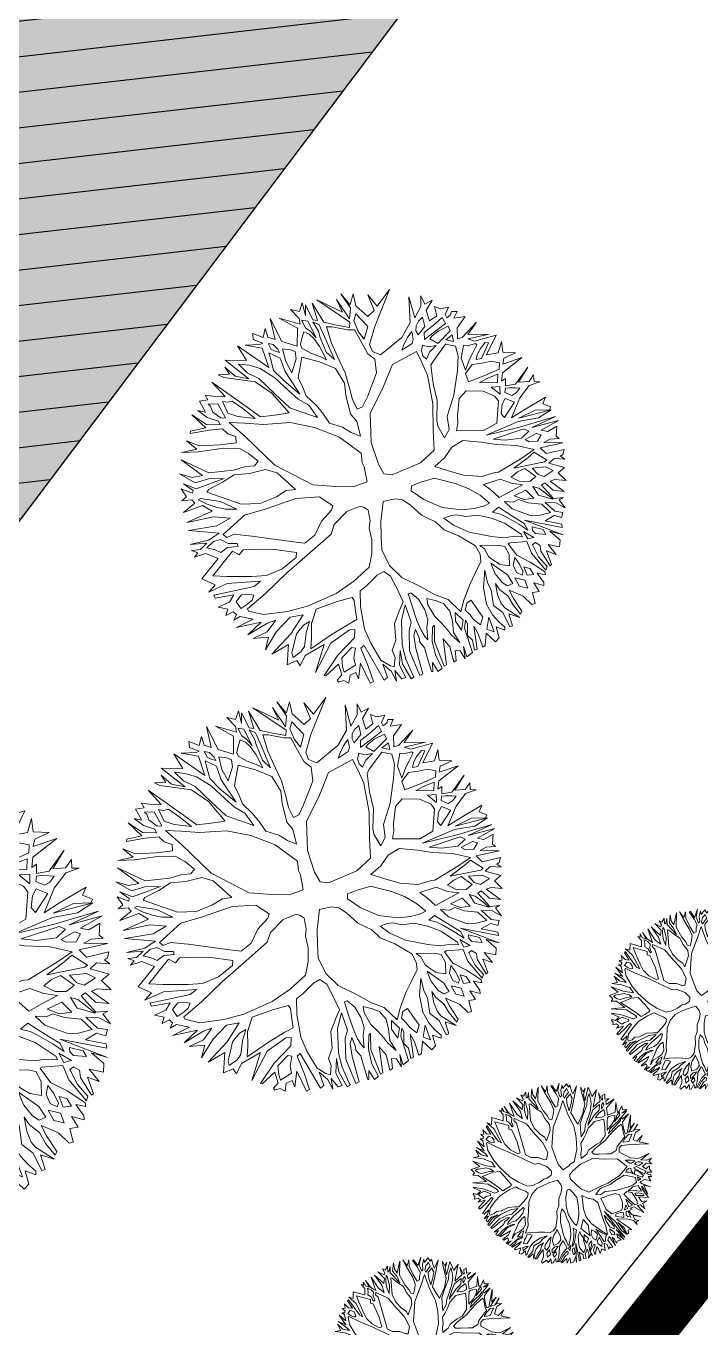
# Model space of a CAD drawing. Header units: metres. Extents: x -664657 to -643449, y -1076720 to -1062383.
# Drawn here: x -660341.28 to -660329.14, y -1066105.36 to -1066081.94 of the extents above; entities that cross this region are included whole.
import ezdxf

# ---------------------------------------------------------------- set-up
doc = ezdxf.new("R2010")
doc.units = ezdxf.units.M
doc.header["$LTSCALE"] = 0.1
doc.layers.get('0').update_dxf_attribs({"color": 8, "lineweight": 9})
for name, color, linetype in [('AA_THER_DOPRAVA', 142, 'Continuous'), ('AA_THER_katastr', 7, 'Continuous'), ('AA_THER_KOMUNIKACE', 201, 'Continuous'), ('AA_THER_srafy', 52, 'Continuous'), ('AA_THER_SRAFY KATASTR', 14, 'Continuous')]:
    doc.layers.add(name, color=color, linetype=linetype)
doc.layers.add('AA_THER_STAFAZ', color=252, linetype='Continuous', lineweight=0)

# ---------------------------------------------------------------- blocks, each defined once
blk = doc.blocks.new('A$C0C461CEA')
for p, q in [((0.3025, 0.7347), (0.3349, 0.855)), ((0.3349, 0.855), (0.3322, 0.7055)), ((0.1012, 0.7057), (0.0942, 0.804)), ((0.0942, 0.804), (0.1945, 0.61)), ((0.1909, 0.7948), (0.205, 0.8261)), ((0.231, 0.749), (0.1909, 0.7948)), ((0.205, 0.8261), (0.2475, 0.7785)), ((0.2475, 0.7785), (0.2831, 0.8185)), ((0.2831, 0.8185), (0.2728, 0.7662)), ((0.4478, 0.7319), (0.3814, 0.832)), ((0.3814, 0.832), (0.4728, 0.7447)), ((0.4827, 0.7766), (0.4635, 0.8454)), ((0.4635, 0.8454), (0.5034, 0.8122)), ((0.5034, 0.8122), (0.5408, 0.8486)), ((0.5408, 0.8486), (0.5229, 0.7746)), ((0.5229, 0.7746), (0.5518, 0.8295)), ((0.5518, 0.8295), (0.5504, 0.7329)), ((0.5715, 0.7163), (0.5915, 0.8197)), ((0.5915, 0.8197), (0.5994, 0.6895)), ((0.7321, 0.6194), (0.6233, 0.8242)), ((0.6233, 0.8242), (0.7212, 0.6907)), ((0.0625, 0.6063), (-0.0086, 0.7652)), ((-0.0086, 0.7652), (0.1012, 0.7057)), ((0.2144, 0.7254), (0.134, 0.7876)), ((0.134, 0.7876), (0.2123, 0.7506)), ((0.2123, 0.7506), (0.231, 0.749)), ((0.2563, 0.7342), (0.2799, 0.7134)), ((0.2567, 0.6946), (0.2563, 0.7342)), ((0.2728, 0.7662), (0.3025, 0.7347)), ((0.3982, 0.6414), (0.4478, 0.7319)), ((0.4728, 0.7447), (0.4827, 0.7766)), ((0.49, 0.7113), (0.4913, 0.7617)), ((0.4913, 0.7617), (0.5191, 0.7392)), ((0.5191, 0.7392), (0.5177, 0.6341)), ((0.5504, 0.7329), (0.5715, 0.7163)), ((0.7212, 0.6907), (0.7246, 0.7724)), ((0.7246, 0.7724), (0.7385, 0.6381)), ((0.7734, 0.6912), (0.7622, 0.7895)), ((0.7622, 0.7895), (0.7798, 0.7081)), ((0.7816, 0.7099), (0.8256, 0.7548)), ((0.8256, 0.7548), (0.807, 0.6874)), ((-0.1076, 0.5794), (-0.1357, 0.6884)), ((-0.1357, 0.6884), (-0.031, 0.4794)), ((-0.0624, 0.6807), (-0.0837, 0.7099)), ((-0.0837, 0.7099), (-0.0246, 0.6811)), ((0.0857, 0.5729), (-0.0624, 0.6807)), ((-0.0246, 0.6811), (-0.0293, 0.7296)), ((-0.0293, 0.7296), (-0.001, 0.6561)), ((0.0489, 0.7094), (0.0997, 0.6739)), ((0.0706, 0.64), (0.0489, 0.7094)), ((0.0997, 0.6739), (0.1481, 0.6263)), ((0.1945, 0.61), (0.2144, 0.7254)), ((0.226, 0.6439), (0.2358, 0.6836)), ((0.2358, 0.6836), (0.2784, 0.6252)), ((0.2719, 0.6756), (0.2567, 0.6946)), ((0.2907, 0.6571), (0.2719, 0.6756)), ((0.2799, 0.7134), (0.2905, 0.6781)), ((0.2905, 0.6781), (0.2907, 0.6571)), ((0.3322, 0.7055), (0.3982, 0.6414)), ((0.4709, 0.6967), (0.4376, 0.6628)), ((0.4818, 0.6818), (0.4709, 0.6967)), ((0.4922, 0.6693), (0.4818, 0.6818)), ((0.5046, 0.682), (0.49, 0.7113)), ((0.5177, 0.6341), (0.5046, 0.682)), ((0.5445, 0.7226), (0.5676, 0.6892)), ((0.5469, 0.6596), (0.5445, 0.7226)), ((0.5676, 0.6892), (0.5624, 0.6094)), ((0.5994, 0.6895), (0.6563, 0.6415)), ((0.7385, 0.6381), (0.7734, 0.6912)), ((0.7798, 0.7081), (0.7816, 0.7099)), ((0.807, 0.6874), (0.8397, 0.5995)), ((1.0237, 0.6787), (0.847, 0.5299)), ((0.8882, 0.6125), (0.8974, 0.7111)), ((0.8974, 0.7111), (0.915, 0.6272)), ((0.915, 0.6272), (1.0237, 0.6787)), ((-0.2502, 0.5529), (-0.2509, 0.6267)), ((-0.2509, 0.6267), (-0.2045, 0.6103)), ((-0.2045, 0.6103), (-0.2048, 0.6415)), ((-0.2048, 0.6415), (-0.1432, 0.5959)), ((-0.001, 0.6561), (0.0625, 0.6063)), ((0.115, 0.5798), (0.0706, 0.64)), ((0.1481, 0.6263), (0.1976, 0.5404)), ((0.2116, 0.5808), (0.226, 0.6439)), ((0.2784, 0.6252), (0.2666, 0.5435)), ((0.2979, 0.5942), (0.3158, 0.6676)), ((0.3158, 0.6676), (0.3538, 0.6409)), ((0.3538, 0.6409), (0.3733, 0.6177)), ((0.3733, 0.6177), (0.3586, 0.578)), ((0.4193, 0.6392), (0.4171, 0.6182)), ((0.4171, 0.6182), (0.4494, 0.5681)), ((0.4376, 0.6628), (0.4193, 0.6392)), ((0.5033, 0.634), (0.4922, 0.6693)), ((0.5123, 0.5753), (0.5033, 0.634)), ((0.5295, 0.531), (0.5388, 0.6217)), ((0.5388, 0.6217), (0.5469, 0.6596)), ((0.5997, 0.6601), (0.5814, 0.5634)), ((0.6292, 0.6436), (0.5997, 0.6601)), ((0.6988, 0.5873), (0.6292, 0.6436)), ((0.6563, 0.6415), (0.7155, 0.5941)), ((0.7155, 0.5941), (0.7321, 0.6194)), ((0.7555, 0.6173), (0.7496, 0.55)), ((0.7846, 0.6469), (0.7555, 0.6173)), ((0.8108, 0.5488), (0.7846, 0.6469)), ((0.8397, 0.5995), (0.8882, 0.6125)), ((-0.2914, 0.4726), (-0.326, 0.5773)), ((-0.326, 0.5773), (-0.279, 0.4878)), ((-0.2559, 0.5216), (-0.2841, 0.5819)), ((-0.2841, 0.5819), (-0.2502, 0.5529)), ((-0.2145, 0.5868), (-0.1639, 0.5621)), ((-0.2083, 0.5701), (-0.2145, 0.5868)), ((-0.2122, 0.5364), (-0.2083, 0.5701)), ((-0.1639, 0.5621), (-0.163, 0.4697)), ((-0.1432, 0.5959), (-0.1076, 0.5794)), ((-0.1345, 0.5624), (-0.1379, 0.4867)), ((-0.1115, 0.544), (-0.1345, 0.5624)), ((0.1413, 0.4667), (0.0857, 0.5729)), ((0.154, 0.4584), (0.115, 0.5798)), ((0.2358, 0.4988), (0.2116, 0.5808)), ((0.2986, 0.5186), (0.2979, 0.5942)), ((0.3586, 0.578), (0.2986, 0.5186)), ((0.3923, 0.5717), (0.3176, 0.4768)), ((0.4686, 0.501), (0.3923, 0.5717)), ((0.4494, 0.5681), (0.4918, 0.5181)), ((0.5107, 0.4913), (0.5123, 0.5753)), ((0.5624, 0.6094), (0.5511, 0.4706)), ((0.5814, 0.5634), (0.5741, 0.4559)), ((0.735, 0.5691), (0.6988, 0.5873)), ((0.7356, 0.5019), (0.735, 0.5691)), ((0.7496, 0.55), (0.7585, 0.4937)), ((0.7585, 0.4937), (0.8108, 0.5488)), ((1.0385, 0.4544), (1.1026, 0.5894)), ((1.1026, 0.5894), (1.0744, 0.4649)), ((1.137, 0.5058), (1.1659, 0.5624)), ((1.1659, 0.5624), (1.164, 0.5078)), ((-0.3858, 0.4867), (-0.3775, 0.497)), ((-0.3775, 0.497), (-0.2914, 0.4726)), ((-0.2074, 0.4717), (-0.2559, 0.5216)), ((-0.1865, 0.4803), (-0.2122, 0.5364)), ((-0.0838, 0.5359), (-0.1115, 0.544)), ((-0.0496, 0.4708), (-0.0838, 0.5359)), ((0.1976, 0.5404), (0.234, 0.4382)), ((0.2807, 0.3882), (0.2358, 0.4988)), ((0.2666, 0.5435), (0.2807, 0.3882)), ((0.5324, 0.4219), (0.4686, 0.501)), ((0.4918, 0.5181), (0.5107, 0.4913)), ((0.5511, 0.4706), (0.5295, 0.531)), ((0.7383, 0.4095), (0.7356, 0.5019)), ((0.847, 0.5299), (0.7715, 0.4536)), ((1.0744, 0.4649), (1.137, 0.5058)), ((1.2126, 0.5083), (1.1542, 0.4723)), ((1.164, 0.5078), (1.2126, 0.5083)), ((-0.3938, 0.3876), (-0.4239, 0.4587)), ((-0.4239, 0.4587), (-0.3723, 0.3986)), ((-0.2804, 0.4517), (-0.3858, 0.4867)), ((-0.2087, 0.4212), (-0.2804, 0.4517)), ((-0.279, 0.4878), (-0.209, 0.4482)), ((-0.209, 0.4482), (-0.2074, 0.4717)), ((-0.163, 0.4697), (-0.1865, 0.4803)), ((-0.1566, 0.4361), (-0.1135, 0.3214)), ((-0.0806, 0.3907), (-0.1566, 0.4361)), ((-0.1379, 0.4867), (-0.0955, 0.4433)), ((-0.0955, 0.4433), (-0.0133, 0.3853)), ((-0.0133, 0.3853), (-0.0496, 0.4708)), ((-0.031, 0.4794), (0.0185, 0.379)), ((0.1745, 0.3218), (0.1413, 0.4667)), ((0.1929, 0.3453), (0.154, 0.4584)), ((0.234, 0.4382), (0.2581, 0.367)), ((0.3176, 0.4768), (0.314, 0.4137)), ((0.5741, 0.4559), (0.5707, 0.3742)), ((0.7715, 0.4536), (0.7677, 0.4098)), ((0.955, 0.4008), (1.0385, 0.4544)), ((1.0849, 0.438), (1.0599, 0.421)), ((1.1166, 0.4468), (1.0849, 0.438)), ((1.1021, 0.3938), (1.1166, 0.4468)), ((1.1542, 0.4723), (1.1422, 0.4092)), ((1.1925, 0.4157), (1.2064, 0.4704)), ((1.2064, 0.4704), (1.2319, 0.4413)), ((1.2319, 0.4413), (1.2764, 0.4291)), ((1.2764, 0.4291), (1.2389, 0.3993)), ((-0.4361, 0.2384), (-0.5029, 0.3764)), ((-0.5029, 0.3764), (-0.3965, 0.2346)), ((-0.3936, 0.3708), (-0.4822, 0.412)), ((-0.4822, 0.412), (-0.3938, 0.3876)), ((-0.2563, 0.32), (-0.3936, 0.3708)), ((-0.3723, 0.3986), (-0.265, 0.3469)), ((-0.1939, 0.3812), (-0.2087, 0.4212)), ((-0.1618, 0.3461), (-0.1939, 0.3812)), ((0.0124, 0.3328), (-0.0806, 0.3907)), ((0.0185, 0.379), (0.0962, 0.3486)), ((0.2581, 0.367), (0.2965, 0.3085)), ((0.314, 0.4137), (0.3085, 0.3633)), ((0.5399, 0.3235), (0.5324, 0.4219)), ((0.5707, 0.3742), (0.5505, 0.2834)), ((0.7598, 0.3635), (0.7383, 0.4095)), ((0.7677, 0.4098), (0.7999, 0.3699)), ((0.7999, 0.3699), (0.955, 0.4008)), ((0.9828, 0.3842), (0.9429, 0.3545)), ((1.0222, 0.4038), (0.9828, 0.3842)), ((1.0083, 0.3593), (1.0222, 0.4038)), ((1.0599, 0.421), (1.0457, 0.3957)), ((1.0457, 0.3957), (1.046, 0.3705)), ((1.046, 0.3705), (1.1021, 0.3938)), ((1.1509, 0.3775), (1.0838, 0.3642)), ((1.1422, 0.4092), (1.1925, 0.4157)), ((1.2156, 0.3931), (1.1509, 0.3775)), ((1.2159, 0.3529), (1.2156, 0.3931)), ((1.2389, 0.3993), (1.2391, 0.3783)), ((1.2391, 0.3783), (1.2661, 0.3828)), ((1.2661, 0.3828), (1.2809, 0.398)), ((1.3081, 0.3832), (1.2747, 0.3577)), ((1.2809, 0.398), (1.3081, 0.3832)), ((-0.4948, 0.221), (-0.5502, 0.3087)), ((-0.5502, 0.3087), (-0.4951, 0.2564)), ((-0.265, 0.3469), (-0.1764, 0.3123)), ((-0.1737, 0.2746), (-0.2563, 0.32)), ((-0.1764, 0.3123), (-0.1618, 0.3461)), ((-0.1135, 0.3214), (-0.0399, 0.0946)), ((0.154, 0.2694), (0.0124, 0.3328)), ((0.0962, 0.3486), (0.1745, 0.3218)), ((0.2396, 0.2954), (0.1929, 0.3453)), ((0.2965, 0.3085), (0.3075, 0.2222)), ((0.3085, 0.3633), (0.3345, 0.2855)), ((0.513, 0.2579), (0.5399, 0.3235)), ((0.7311, 0.2894), (0.7598, 0.3635)), ((0.9429, 0.3545), (0.9221, 0.3356)), ((0.9221, 0.3356), (0.9916, 0.3423)), ((0.9916, 0.3423), (1.0083, 0.3593)), ((1.04, 0.305), (1.0192, 0.2796)), ((1.0654, 0.28), (1.04, 0.305)), ((1.0838, 0.3642), (1.065, 0.3286)), ((1.065, 0.3286), (1.2159, 0.3529)), ((1.1154, 0.3267), (1.0945, 0.3181)), ((1.0945, 0.3181), (1.1225, 0.2722)), ((1.1573, 0.3337), (1.1154, 0.3267)), ((1.2227, 0.332), (1.1573, 0.3337)), ((1.2206, 0.3026), (1.2227, 0.332)), ((1.3361, 0.3355), (1.2651, 0.2988)), ((1.2747, 0.3577), (1.3361, 0.3355)), ((-0.5263, 0.1871), (-0.5562, 0.2474)), ((-0.5562, 0.2474), (-0.5053, 0.1873)), ((-0.4951, 0.2564), (-0.4361, 0.2384)), ((-0.142, 0.2245), (-0.1737, 0.2746)), ((0.2659, 0.178), (0.154, 0.2694)), ((0.3075, 0.2222), (0.2396, 0.2954)), ((0.3345, 0.2855), (0.3477, 0.2208)), ((0.4846, 0.1484), (0.513, 0.2579)), ((0.5505, 0.2834), (0.5344, 0.2185)), ((0.6186, 0.1917), (0.6936, 0.2554)), ((0.6936, 0.2554), (0.7311, 0.2894)), ((0.8343, 0.2886), (0.726, 0.1969)), ((0.9921, 0.2901), (0.8343, 0.2886)), ((0.9904, 0.2187), (0.9921, 0.2901)), ((1.0192, 0.2796), (1.0135, 0.2501)), ((1.0135, 0.2501), (1.0222, 0.2232)), ((1.0222, 0.2232), (1.0573, 0.2506)), ((1.1606, 0.2474), (1.0537, 0.1959)), ((1.0573, 0.2506), (1.11, 0.2661)), ((1.11, 0.2661), (1.0654, 0.28)), ((1.1225, 0.2722), (1.2206, 0.3026)), ((1.2071, 0.21), (1.1606, 0.2474)), ((1.2209, 0.2774), (1.173, 0.2685)), ((1.173, 0.2685), (1.2086, 0.2394)), ((1.2086, 0.2394), (1.2209, 0.2774)), ((1.2651, 0.2988), (1.2362, 0.2421)), ((1.2633, 0.2358), (1.3787, 0.2747)), ((1.3787, 0.2747), (1.3011, 0.2361)), ((-0.5765, 0.1716), (-0.5831, 0.2286)), ((-0.5831, 0.2286), (-0.5363, 0.1744)), ((-0.5363, 0.1744), (-0.5263, 0.1871)), ((-0.5053, 0.1873), (-0.3346, 0.1632)), ((-0.4148, 0.205), (-0.4948, 0.221)), ((-0.3346, 0.1632), (-0.4148, 0.205)), ((-0.3965, 0.2346), (-0.2634, 0.1813)), ((-0.1137, 0.1593), (-0.142, 0.2245)), ((0.3477, 0.2208), (0.3543, 0.1597)), ((0.5344, 0.2185), (0.5332, 0.1548)), ((0.5668, 0.1534), (0.6186, 0.1917)), ((0.726, 0.1969), (0.5883, 0.099)), ((0.9852, 0.1382), (0.9904, 0.2187)), ((1.0537, 0.1959), (1.0286, 0.1813)), ((1.1927, 0.1511), (1.2071, 0.21)), ((1.2493, 0.1936), (1.2013, 0.1319)), ((1.2362, 0.2421), (1.2633, 0.2358)), ((1.268, 0.1788), (1.2493, 0.1936)), ((1.4109, 0.1802), (1.2887, 0.2132)), ((1.2887, 0.2132), (1.3166, 0.1841)), ((1.3011, 0.2361), (1.4109, 0.1802)), ((1.3166, 0.1841), (1.4429, 0.1553)), ((-0.6119, 0.1653), (-0.5765, 0.1716)), ((-0.557, 0.1424), (-0.6119, 0.1653)), ((-0.5508, 0.1173), (-0.557, 0.1424)), ((-0.5089, 0.1261), (-0.5257, 0.1259)), ((-0.5257, 0.1259), (-0.4916, 0.08)), ((-0.4158, 0.0574), (-0.5089, 0.1261)), ((-0.4437, 0.1495), (-0.4604, 0.141)), ((-0.4604, 0.141), (-0.3179, -0.0131)), ((-0.3531, 0.1486), (-0.4437, 0.1495)), ((-0.2733, 0.1554), (-0.3531, 0.1486)), ((-0.1914, 0.1208), (-0.2733, 0.1554)), ((-0.2634, 0.1813), (-0.1936, 0.167)), ((-0.1936, 0.167), (-0.1454, 0.1464)), ((-0.1454, 0.1464), (-0.1137, 0.1593)), ((0.3636, 0.065), (0.2659, 0.178)), ((0.3543, 0.1597), (0.4095, 0.1032)), ((0.4978, 0.0957), (0.4846, 0.1484)), ((0.5332, 0.1548), (0.5668, 0.1534)), ((0.934, -0.0237), (0.9852, 0.1382)), ((1.0286, 0.1813), (0.99, 0.0777)), ((1.1496, 0.081), (1.1927, 0.1511)), ((1.2013, 0.1319), (1.2014, 0.1175)), ((1.2418, 0.1053), (1.2769, 0.1285)), ((1.3143, 0.169), (1.268, 0.1788)), ((1.2769, 0.1285), (1.3187, 0.1583)), ((1.3273, 0.1314), (1.2939, 0.1076)), ((1.305, 0.0765), (1.3843, 0.1379)), ((1.3187, 0.1583), (1.3143, 0.169)), ((1.3674, 0.1486), (1.3273, 0.1314)), ((1.4429, 0.1553), (1.3404, 0.0811)), ((1.3843, 0.1379), (1.3674, 0.1486)), ((-0.6346, 0.1014), (-0.5508, 0.1173)), ((-0.5187, 0.0858), (-0.6346, 0.1014)), ((-0.4845, 0.0297), (-0.5187, 0.0858)), ((-0.4916, 0.08), (-0.4534, 0.0384)), ((-0.0987, 0.0965), (-0.1914, 0.1208)), ((-0.0496, 0.0483), (-0.0987, 0.0965)), ((-0.0399, 0.0946), (0.1007, -0.1098)), ((0.4347, -0.079), (0.3636, 0.065)), ((0.4095, 0.1032), (0.4394, 0.0531)), ((0.4758, 0.0097), (0.4978, 0.0957)), ((0.5883, 0.099), (0.5142, -0.053)), ((0.99, 0.0777), (0.9657, -0.0174)), ((1.0643, -0.035), (1.1496, 0.081)), ((1.2421, 0.0717), (1.1836, 0.0436)), ((1.2014, 0.1175), (1.1918, 0.0604)), ((1.1918, 0.0604), (1.2418, 0.1053)), ((1.2969, 0.0513), (1.2421, 0.0717)), ((1.2939, 0.1076), (1.2755, 0.0865)), ((1.2755, 0.0865), (1.305, 0.0765)), ((1.3404, 0.0811), (1.406, 0.0607)), ((1.406, 0.0607), (1.4535, 0.1092)), ((1.4535, 0.1092), (1.4313, 0.0502)), ((-0.4926, -0.0022), (-0.6442, 0.0407)), ((-0.6442, 0.0407), (-0.4845, 0.0297)), ((-0.4534, 0.0384), (-0.411, 0.0028)), ((-0.3538, -0.026), (-0.4158, 0.0574)), ((-0.411, 0.0028), (-0.3538, -0.026)), ((-0.0003, -0.0856), (-0.0496, 0.0483)), ((0.4394, 0.0531), (0.4758, 0.0097)), ((1.1836, 0.0436), (1.1756, -0.0069)), ((1.3474, 0.0368), (1.2969, 0.0513)), ((1.3855, 0.0059), (1.3474, 0.0368)), ((1.3667, -0.0261), (1.3855, 0.0059)), ((1.4208, 0.0165), (1.3983, -0.0108)), ((1.4947, 0.013), (1.4208, 0.0165)), ((1.4313, 0.0502), (1.4947, 0.013)), ((-0.5084, -0.1007), (-0.6588, -0.0038)), ((-0.6588, -0.0038), (-0.5005, -0.0569)), ((-0.5005, -0.0569), (-0.4123, -0.0536)), ((-0.4123, -0.0536), (-0.4926, -0.0022)), ((-0.3179, -0.0131), (-0.2208, -0.0601)), ((-0.2208, -0.0601), (-0.1181, -0.0717)), ((0.5142, -0.053), (0.4921, -0.1816)), ((0.8639, -0.1588), (0.934, -0.0237)), ((0.9657, -0.0174), (0.9079, -0.1187)), ((0.9728, -0.1265), (1.0643, -0.035)), ((1.1382, -0.0469), (1.0838, -0.0666)), ((1.2245, -0.0947), (1.1382, -0.0469)), ((1.1756, -0.0069), (1.2766, -0.0203)), ((1.2306, -0.04), (1.3211, -0.0913)), ((1.2894, -0.0412), (1.2306, -0.04)), ((1.2766, -0.0203), (1.3667, -0.0261)), ((1.3459, -0.0473), (1.2894, -0.0412)), ((1.3211, -0.0913), (1.3459, -0.0473)), ((1.3735, -0.053), (1.3463, -0.0935)), ((1.5137, -0.0288), (1.3735, -0.053)), ((1.3983, -0.0108), (1.5137, -0.0288)), ((-0.6718, -0.1443), (-0.6973, -0.1152)), ((-0.6973, -0.1152), (-0.6491, -0.1339)), ((-0.5989, -0.1184), (-0.6875, -0.0815)), ((-0.6875, -0.0815), (-0.5822, -0.1081)), ((-0.6491, -0.1339), (-0.5989, -0.1184)), ((-0.5822, -0.1081), (-0.5444, -0.1053)), ((-0.5444, -0.1053), (-0.5084, -0.1007)), ((-0.3298, -0.078), (-0.4915, -0.1198)), ((-0.4915, -0.1198), (-0.481, -0.1449)), ((-0.2078, -0.1044), (-0.3298, -0.078)), ((-0.0227, -0.1338), (-0.2078, -0.1044)), ((-0.1181, -0.0717), (-0.0509, -0.0669)), ((-0.0509, -0.0669), (-0.0003, -0.0856)), ((0.1007, -0.1098), (0.2148, -0.1801)), ((0.4118, -0.132), (0.4347, -0.079)), ((0.9079, -0.1187), (0.8974, -0.1501)), ((1.0838, -0.0666), (1.0258, -0.1512)), ((1.2713, -0.153), (1.2245, -0.0947)), ((1.3237, -0.1165), (1.2773, -0.0959)), ((1.2773, -0.0959), (1.3031, -0.1569)), ((1.3031, -0.1569), (1.3237, -0.1165)), ((1.3463, -0.0935), (1.3739, -0.0908)), ((1.3739, -0.0908), (1.3533, -0.1288)), ((1.4098, -0.1475), (1.5185, -0.0936)), ((1.5185, -0.0936), (1.4308, -0.1449)), ((-0.7011, -0.1572), (-0.6718, -0.1443)), ((-0.6338, -0.1674), (-0.7011, -0.1572)), ((-0.5828, -0.2275), (-0.6338, -0.1674)), ((-0.561, -0.1289), (-0.6113, -0.142)), ((-0.6113, -0.142), (-0.5749, -0.1752)), ((-0.5749, -0.1752), (-0.5518, -0.2044)), ((-0.5189, -0.1369), (-0.561, -0.1289)), ((-0.4909, -0.1786), (-0.5189, -0.1369)), ((-0.4444, -0.2033), (-0.4909, -0.1786)), ((-0.481, -0.1449), (-0.4348, -0.1486)), ((-0.4348, -0.1486), (-0.3496, -0.2066)), ((0.1015, -0.1896), (-0.0227, -0.1338)), ((0.2148, -0.1801), (0.3017, -0.2297)), ((0.3858, -0.2414), (0.412, -0.1572)), ((0.412, -0.1572), (0.4118, -0.132)), ((0.4921, -0.1816), (0.4927, -0.2464)), ((0.8145, -0.2625), (0.8639, -0.1588)), ((0.8974, -0.1501), (0.9006, -0.228)), ((0.9465, -0.1982), (0.9728, -0.1265)), ((1.0258, -0.1512), (1.0094, -0.1868)), ((1.2758, -0.1866), (1.2713, -0.153)), ((1.3468, -0.1397), (1.3326, -0.1608)), ((1.3326, -0.1608), (1.3599, -0.1942)), ((1.3678, -0.1479), (1.3468, -0.1397)), ((1.3533, -0.1288), (1.4098, -0.1475)), ((1.3998, -0.1662), (1.3678, -0.1479)), ((1.3893, -0.1939), (1.4209, -0.1786)), ((1.4209, -0.1786), (1.3998, -0.1662)), ((1.4308, -0.1449), (1.4857, -0.1695)), ((1.4857, -0.1695), (1.5275, -0.1481)), ((1.5275, -0.1481), (1.511, -0.1843)), ((-0.7209, -0.2876), (-0.5828, -0.2275)), ((-0.4904, -0.229), (-0.6577, -0.302)), ((-0.5518, -0.2044), (-0.5057, -0.1973)), ((-0.5057, -0.1973), (-0.4485, -0.2202)), ((-0.4648, -0.2665), (-0.4904, -0.229)), ((-0.4485, -0.2202), (-0.4444, -0.2033)), ((-0.3496, -0.2066), (-0.1997, -0.3144)), ((0.1467, -0.2708), (0.1015, -0.1896)), ((0.3017, -0.2297), (0.3858, -0.2414)), ((0.9006, -0.228), (0.9465, -0.1982)), ((1.0094, -0.1868), (0.9803, -0.2249)), ((0.9803, -0.2249), (1.1197, -0.2973)), ((1.2078, -0.294), (1.2758, -0.1866)), ((1.2869, -0.2117), (1.2555, -0.26)), ((1.2624, -0.2875), (1.3561, -0.2362)), ((1.3179, -0.1922), (1.2869, -0.2117)), ((1.3938, -0.2292), (1.298, -0.3082)), ((1.3561, -0.2362), (1.3179, -0.1922)), ((1.3599, -0.1942), (1.3893, -0.1939)), ((1.4757, -0.1906), (1.3938, -0.2292)), ((1.5406, -0.2008), (1.4757, -0.1906)), ((1.511, -0.1843), (1.5406, -0.2008)), ((-0.6698, -0.3543), (-0.7209, -0.2876)), ((-0.6577, -0.302), (-0.5883, -0.3434)), ((-0.4314, -0.2512), (-0.4648, -0.2665)), ((-0.4018, -0.2659), (-0.4314, -0.2512)), ((-0.2812, -0.3278), (-0.4018, -0.2659)), ((0.0463, -0.318), (0.1277, -0.2902)), ((0.1277, -0.2902), (0.1467, -0.2708)), ((0.4927, -0.2464), (0.5332, -0.2736)), ((0.5332, -0.2736), (0.7097, -0.2905)), ((0.7097, -0.2905), (0.8145, -0.2625)), ((0.8463, -0.3294), (0.9138, -0.2951)), ((0.9138, -0.2951), (0.987, -0.292)), ((0.987, -0.292), (1.0758, -0.3499)), ((1.1197, -0.2973), (1.2078, -0.294)), ((1.2555, -0.26), (1.2624, -0.2875)), ((1.298, -0.3082), (1.3885, -0.3007)), ((1.3885, -0.3007), (1.5271, -0.2951)), ((1.5271, -0.2951), (1.4955, -0.3206)), ((-0.7224, -0.3741), (-0.6698, -0.3543)), ((-0.5883, -0.3434), (-0.4592, -0.4111)), ((-0.167, -0.4107), (-0.2812, -0.3278)), ((-0.1997, -0.3144), (-0.1405, -0.3576)), ((-0.1405, -0.3576), (-0.0982, -0.3866)), ((-0.0246, -0.3715), (0.0463, -0.318)), ((0.2019, -0.3375), (0.1015, -0.3702)), ((0.2837, -0.3475), (0.2019, -0.3375)), ((0.3006, -0.3641), (0.2837, -0.3475)), ((0.3135, -0.3892), (0.3006, -0.3641)), ((0.7733, -0.3469), (0.8463, -0.3294)), ((0.8327, -0.4069), (0.7733, -0.3469)), ((1.0758, -0.3499), (1.1459, -0.4021)), ((1.3218, -0.3457), (1.1218, -0.3285)), ((1.1218, -0.3285), (1.3137, -0.377)), ((1.4355, -0.3824), (1.3218, -0.3457)), ((1.4393, -0.3338), (1.3342, -0.3288)), ((1.3342, -0.3288), (1.5213, -0.375)), ((1.5128, -0.3691), (1.4393, -0.3338)), ((1.4955, -0.3206), (1.5277, -0.3581)), ((1.5277, -0.3581), (1.5128, -0.3691)), ((-0.6047, -0.3813), (-0.7224, -0.3741)), ((-0.7051, -0.4219), (-0.7053, -0.4033)), ((-0.7053, -0.4033), (-0.4755, -0.4683)), ((-0.6016, -0.4569), (-0.7051, -0.4219)), ((-0.4293, -0.4594), (-0.6047, -0.3813)), ((-0.4592, -0.4111), (-0.3833, -0.4464)), ((-0.1817, -0.436), (-0.167, -0.4107)), ((0.0598, -0.4102), (-0.0994, -0.4478)), ((-0.0982, -0.3866), (-0.0246, -0.3715)), ((0.1015, -0.3702), (0.0598, -0.4102)), ((0.2954, -0.4482), (0.3135, -0.3892)), ((0.4142, -0.3858), (0.348, -0.4812)), ((0.4816, -0.4043), (0.4142, -0.3858)), ((0.5179, -0.4292), (0.4816, -0.4043)), ((0.6014, -0.3822), (0.5867, -0.4075)), ((0.5867, -0.4075), (0.6277, -0.4869)), ((0.6603, -0.39), (0.6014, -0.3822)), ((0.7403, -0.406), (0.6603, -0.39)), ((0.7675, -0.431), (0.7403, -0.406)), ((0.8963, -0.4693), (0.8327, -0.4069)), ((1.1455, -0.3661), (1.3307, -0.3979)), ((1.2047, -0.4057), (1.1455, -0.3661)), ((1.1459, -0.4021), (1.2473, -0.4617)), ((1.2933, -0.4384), (1.2047, -0.4057)), ((1.3495, -0.4229), (1.2933, -0.4384)), ((1.3137, -0.377), (1.5259, -0.4212)), ((1.3307, -0.3979), (1.3495, -0.4229)), ((1.5259, -0.4212), (1.3746, -0.4124)), ((1.3746, -0.4124), (1.5304, -0.4487)), ((1.5213, -0.375), (1.4355, -0.3824)), ((-0.6707, -0.5122), (-0.7148, -0.4766)), ((-0.7148, -0.4766), (-0.6433, -0.4825)), ((-0.6433, -0.4825), (-0.6016, -0.4569)), ((-0.5618, -0.4775), (-0.6078, -0.4966)), ((-0.5281, -0.4898), (-0.5618, -0.4775)), ((-0.4755, -0.4683), (-0.4293, -0.4594)), ((-0.3833, -0.4464), (-0.2842, -0.4556)), ((-0.2842, -0.4556), (-0.1817, -0.436)), ((-0.0994, -0.4478), (-0.2736, -0.4891)), ((0.252, -0.5512), (0.2706, -0.4838)), ((0.2706, -0.4838), (0.2954, -0.4482)), ((0.348, -0.4812), (0.3091, -0.559)), ((0.5435, -0.4769), (0.5179, -0.4292)), ((0.5738, -0.5607), (0.5435, -0.4769)), ((0.6277, -0.4869), (0.6999, -0.5762)), ((0.8311, -0.4891), (0.7675, -0.431)), ((0.9875, -0.5272), (0.8963, -0.4693)), ((1.2473, -0.4617), (1.3278, -0.5305)), ((1.3078, -0.4551), (1.3816, -0.4544)), ((1.323, -0.4777), (1.3078, -0.4551)), ((1.3671, -0.4983), (1.323, -0.4777)), ((1.4028, -0.4752), (1.3671, -0.4983)), ((1.3816, -0.4544), (1.4028, -0.4752)), ((1.5304, -0.4487), (1.4152, -0.4516)), ((1.4152, -0.4516), (1.4449, -0.4766)), ((1.4449, -0.4766), (1.5054, -0.4742)), ((1.5054, -0.4742), (1.4765, -0.5225)), ((-0.6974, -0.5394), (-0.6707, -0.5122)), ((-0.6512, -0.5414), (-0.6974, -0.5394)), ((-0.6426, -0.5641), (-0.6512, -0.5414)), ((-0.6078, -0.4966), (-0.6031, -0.5451)), ((-0.6031, -0.5451), (-0.5546, -0.5404)), ((-0.4394, -0.5369), (-0.5693, -0.5658)), ((-0.5546, -0.5404), (-0.5234, -0.5335)), ((-0.5002, -0.5123), (-0.5281, -0.4898)), ((-0.5234, -0.5335), (-0.5002, -0.5123)), ((-0.2736, -0.4891), (-0.4394, -0.5369)), ((0.8845, -0.5516), (0.8311, -0.4891)), ((1.0632, -0.5415), (0.9875, -0.5272)), ((1.0843, -0.5497), (1.0632, -0.5415)), ((1.2397, -0.5416), (1.0843, -0.5497)), ((1.3278, -0.5305), (1.2397, -0.5416)), ((1.3195, -0.545), (1.271, -0.5563)), ((1.3622, -0.6202), (1.3195, -0.545)), ((1.492, -0.5751), (1.3614, -0.5386)), ((1.3614, -0.5386), (1.3763, -0.5846)), ((1.4345, -0.5211), (1.3949, -0.5215)), ((1.3949, -0.5215), (1.492, -0.5751)), ((1.4851, -0.5434), (1.4345, -0.5211)), ((1.4765, -0.5225), (1.4851, -0.5434)), ((-0.6699, -0.5854), (-0.6426, -0.5641)), ((-0.628, -0.5832), (-0.6699, -0.5854)), ((-0.5687, -0.633), (-0.628, -0.5832)), ((-0.5693, -0.5658), (-0.571, -0.5784)), ((-0.571, -0.5784), (-0.5032, -0.6384)), ((0.2149, -0.623), (0.252, -0.5512)), ((0.3091, -0.559), (0.2762, -0.629)), ((0.6267, -0.6316), (0.5738, -0.5607)), ((0.6999, -0.5762), (0.793, -0.6425)), ((0.9272, -0.6184), (0.8845, -0.5516)), ((0.9729, -0.5718), (1.0721, -0.5894)), ((0.9968, -0.6219), (0.9729, -0.5718)), ((1.0721, -0.5894), (1.1188, -0.6418)), ((1.1353, -0.6098), (1.1814, -0.6009)), ((1.271, -0.5563), (1.1727, -0.5716)), ((1.1727, -0.5716), (1.3455, -0.6227)), ((1.1814, -0.6009), (1.2277, -0.6029)), ((1.2277, -0.6029), (1.262, -0.674)), ((1.3763, -0.5846), (1.4798, -0.613)), ((-0.5365, -0.6705), (-0.6755, -0.6298)), ((-0.6755, -0.6298), (-0.5687, -0.633)), ((-0.6394, -0.6985), (-0.5365, -0.6705)), ((-0.5032, -0.6384), (-0.3725, -0.6875)), ((0.1651, -0.6823), (0.2149, -0.623)), ((0.2762, -0.629), (0.273, -0.7298)), ((0.6483, -0.6967), (0.6267, -0.6316)), ((0.6795, -0.6352), (0.7095, -0.698)), ((0.7234, -0.6414), (0.6795, -0.6352)), ((0.7553, -0.6537), (0.7234, -0.6414)), ((0.7934, -0.6869), (0.7553, -0.6537)), ((0.793, -0.6425), (0.8605, -0.6695)), ((0.8605, -0.6695), (0.9194, -0.6833)), ((0.953, -0.683), (0.9272, -0.6184)), ((1.0184, -0.6805), (0.9968, -0.6219)), ((1.1188, -0.6418), (1.1714, -0.679)), ((1.1694, -0.6581), (1.1353, -0.6098)), ((1.2176, -0.6828), (1.1694, -0.6581)), ((1.3392, -0.6522), (1.2656, -0.6211)), ((1.2656, -0.6211), (1.2787, -0.6696)), ((1.2787, -0.6696), (1.3042, -0.6964)), ((1.3671, -0.6897), (1.3392, -0.6522)), ((1.3455, -0.6227), (1.3622, -0.6202)), ((1.4043, -0.6306), (1.3642, -0.6412)), ((1.3642, -0.6412), (1.4321, -0.7059)), ((1.4569, -0.6637), (1.4043, -0.6306)), ((1.4608, -0.6342), (1.444, -0.6362)), ((1.444, -0.6362), (1.4569, -0.6637)), ((1.4798, -0.613), (1.4608, -0.6342)), ((-0.5069, -0.6912), (-0.6394, -0.6985)), ((-0.5317, -0.7353), (-0.4564, -0.6991)), ((-0.4564, -0.6991), (-0.5069, -0.6912)), ((-0.374, -0.7235), (-0.4834, -0.76)), ((-0.3023, -0.7456), (-0.374, -0.7235)), ((-0.3725, -0.6875), (-0.2564, -0.714)), ((-0.2564, -0.714), (-0.0757, -0.7266)), ((-0.0757, -0.7266), (0.0478, -0.7128)), ((0.0478, -0.7128), (0.1651, -0.6823)), ((0.273, -0.7298), (0.3033, -0.8237)), ((0.706, -0.7652), (0.6483, -0.6967)), ((0.7095, -0.698), (0.7709, -0.7754)), ((0.8609, -0.7133), (0.7934, -0.6869)), ((0.9226, -0.7655), (0.8609, -0.7133)), ((0.9194, -0.6833), (0.953, -0.683)), ((0.9433, -0.7377), (0.9871, -0.7289)), ((0.9871, -0.7289), (1.0255, -0.7957)), ((1.0874, -0.6799), (1.0184, -0.6805)), ((1.0331, -0.7158), (1.0529, -0.7744)), ((1.0778, -0.743), (1.0331, -0.7158)), ((1.1714, -0.679), (1.0874, -0.6799)), ((1.0985, -0.7134), (1.1742, -0.7168)), ((1.1386, -0.7592), (1.0985, -0.7134)), ((1.1742, -0.7168), (1.1934, -0.7796)), ((1.262, -0.674), (1.2176, -0.6828)), ((1.2204, -0.7164), (1.2251, -0.7751)), ((1.2458, -0.7413), (1.2204, -0.7164)), ((1.2919, -0.7301), (1.2685, -0.7327)), ((1.3135, -0.7911), (1.2919, -0.7301)), ((1.3042, -0.6964), (1.3671, -0.6897)), ((1.4321, -0.7059), (1.386, -0.7148)), ((1.386, -0.7148), (1.4058, -0.7752)), ((-0.5398, -0.7671), (-0.6223, -0.7319)), ((-0.6223, -0.7319), (-0.5317, -0.7353)), ((-0.4834, -0.76), (-0.5896, -0.8222)), ((-0.5896, -0.8222), (-0.5398, -0.7671)), ((-0.4157, -0.8097), (-0.3023, -0.7456)), ((-0.2207, -0.7532), (-0.2831, -0.8126)), ((-0.0921, -0.7712), (-0.2207, -0.7532)), ((-0.0037, -0.7913), (-0.0921, -0.7712)), ((-0.0017, -0.8123), (-0.0037, -0.7913)), ((0.055, -0.7799), (0.0138, -0.8602)), ((0.103, -0.7711), (0.055, -0.7799)), ((0.1849, -0.7451), (0.103, -0.7711)), ((0.2269, -0.7447), (0.1849, -0.7451)), ((0.2501, -0.7864), (0.2269, -0.7447)), ((0.2491, -0.8621), (0.2501, -0.7864)), ((0.7657, -0.8636), (0.706, -0.7652)), ((0.7709, -0.7754), (0.8731, -0.8602)), ((0.9754, -0.8256), (0.9226, -0.7655)), ((0.979, -0.7691), (0.9433, -0.7377)), ((1.0046, -0.8043), (0.979, -0.7691)), ((1.0529, -0.7744), (1.1269, -0.8559)), ((1.1114, -0.7444), (1.0778, -0.743)), ((1.1514, -0.7861), (1.1114, -0.7444)), ((1.1934, -0.7796), (1.1386, -0.7592)), ((1.2173, -0.8298), (1.1514, -0.7861)), ((1.2251, -0.7751), (1.2887, -0.8351)), ((1.2691, -0.7915), (1.2458, -0.7413)), ((1.2685, -0.7327), (1.2929, -0.8333)), ((1.2887, -0.8351), (1.2691, -0.7915)), ((1.366, -0.826), (1.3135, -0.7911)), ((1.3508, -0.7403), (1.3214, -0.7364)), ((1.3214, -0.7364), (1.366, -0.826)), ((1.4058, -0.7752), (1.3508, -0.7403)), ((-0.5682, -0.8616), (-0.4157, -0.8097)), ((-0.388, -0.8245), (-0.4461, -0.8922)), ((-0.3294, -0.8005), (-0.388, -0.8245)), ((-0.3811, -0.9126), (-0.335, -0.8467)), ((-0.335, -0.8467), (-0.2874, -0.7983)), ((-0.2874, -0.7983), (-0.3294, -0.8005)), ((-0.2831, -0.8126), (-0.322, -0.8868)), ((-0.0239, -0.8689), (-0.0017, -0.8123)), ((0.3033, -0.8237), (0.3757, -0.9238)), ((1.031, -0.9282), (0.9754, -0.8256)), ((1.0454, -0.8693), (1.0046, -0.8043)), ((1.0255, -0.7957), (1.0511, -0.8398)), ((1.0511, -0.8398), (1.075, -0.8816)), ((1.2389, -0.8968), (1.2173, -0.8298)), ((1.2932, -0.8627), (1.2401, -0.8314)), ((1.2401, -0.8314), (1.2642, -0.9026)), ((1.2929, -0.8333), (1.3453, -0.8556)), ((-0.4573, -0.8587), (-0.5682, -0.8616)), ((-0.5193, -0.9578), (-0.4573, -0.8587)), ((-0.4628, -0.9092), (-0.4691, -0.9363)), ((-0.4461, -0.8922), (-0.4628, -0.9092)), ((-0.4146, -0.9297), (-0.3811, -0.9126)), ((-0.322, -0.8868), (-0.355, -0.9418)), ((-0.0402, -0.9177), (-0.0239, -0.8689)), ((0.0138, -0.8602), (-0.027, -0.9866)), ((0.2433, -0.9527), (0.2491, -0.8621)), ((0.7663, -0.9182), (0.7657, -0.8636)), ((0.7886, -0.8736), (0.8839, -0.9213)), ((0.8039, -0.9029), (0.7886, -0.8736)), ((0.8044, -0.9557), (0.8039, -0.9029)), ((0.8731, -0.8602), (0.9323, -0.8998)), ((0.9323, -0.8998), (0.9805, -0.9161)), ((1.0754, -0.9254), (1.0454, -0.8693)), ((1.075, -0.8816), (1.0754, -0.9254)), ((1.2586, -1.0058), (1.085, -0.8647)), ((1.085, -0.8647), (1.2422, -1.0456)), ((1.1269, -0.8559), (1.1631, -0.8784)), ((1.1631, -0.8784), (1.2389, -0.8968)), ((1.2642, -0.9026), (1.3023, -0.9298)), ((1.3273, -0.9128), (1.2932, -0.8627)), ((1.3453, -0.8556), (1.3183, -0.8558)), ((1.3183, -0.8558), (1.3273, -0.9128)), ((-0.458, -0.9638), (-0.5193, -0.9578)), ((-0.4691, -0.9363), (-0.4146, -0.9297)), ((-0.4559, -0.9991), (-0.458, -0.9638)), ((-0.4017, -0.959), (-0.4559, -0.9991)), ((-0.2751, -0.9554), (-0.4017, -0.959)), ((-0.3963, -1.0748), (-0.2751, -0.9554)), ((-0.2372, -0.9676), (-0.3963, -1.0748)), ((-0.355, -0.9418), (-0.2064, -0.9235)), ((-0.1053, -0.9495), (-0.2372, -0.9676)), ((-0.2064, -0.9235), (-0.0948, -0.9182)), ((-0.0776, -0.9619), (-0.1053, -0.9495)), ((-0.1024, -1.0041), (-0.0776, -0.9619)), ((-0.0948, -0.9182), (-0.0402, -0.9177)), ((0.2459, -0.9737), (0.1836, -1.0433)), ((0.2058, -0.9825), (0.2433, -0.9527)), ((0.2302, -1.0771), (0.2459, -0.9737)), ((0.2917, -0.9247), (0.2774, -0.9986)), ((0.3085, -0.9269), (0.2917, -0.9247)), ((0.33, -0.9813), (0.3085, -0.9269)), ((0.3757, -0.9238), (0.4269, -1.0031)), ((0.6932, -0.9987), (0.7499, -0.958)), ((0.7499, -0.958), (0.7663, -0.9182)), ((0.813, -0.9766), (0.8044, -0.9557)), ((0.8839, -0.9213), (0.9136, -0.9462)), ((0.9136, -0.9462), (0.9141, -0.9984)), ((0.9495, -0.9416), (0.9387, -0.9417)), ((0.9387, -0.9417), (0.9503, -1.0232)), ((1.0399, -0.9804), (0.9495, -0.9416)), ((0.9805, -0.9161), (1.0294, -0.9451)), ((1.0294, -0.9451), (1.031, -0.9282)), ((1.0501, -0.9215), (1.0861, -0.9799)), ((1.0506, -0.9701), (1.0501, -0.9215)), ((1.0861, -0.9799), (1.0506, -0.9701)), ((1.0983, -0.9402), (1.1065, -0.9209)), ((1.1052, -0.9629), (1.0983, -0.9402)), ((1.1559, -0.996), (1.1052, -0.9629)), ((1.1065, -0.9209), (1.1556, -0.9648)), ((1.1556, -0.9648), (1.1559, -0.996)), ((1.2494, -0.9219), (1.1888, -0.9243)), ((1.1888, -0.9243), (1.265, -0.9866)), ((1.2815, -0.9528), (1.2494, -0.9219)), ((1.3023, -0.9298), (1.2815, -0.9528)), ((-0.2346, -1.0474), (-0.1024, -1.0041)), ((-0.027, -0.9866), (-0.0345, -1.0796)), ((0.1416, -1.0395), (0.2058, -0.9825)), ((0.2774, -0.9986), (0.2638, -1.0851)), ((0.3325, -1.0527), (0.33, -0.9813)), ((0.374, -0.9995), (0.3618, -1.0356)), ((0.3618, -1.0356), (0.3649, -1.1136)), ((0.4103, -1.0327), (0.374, -0.9995)), ((0.4443, -1.0708), (0.4103, -1.0327)), ((0.4269, -1.0031), (0.4796, -1.062)), ((0.6307, -1.0456), (0.6932, -0.9987)), ((0.7462, -1.0126), (0.6924, -1.0978)), ((0.7259, -1.0848), (0.7462, -1.0126)), ((0.7904, -1.059), (0.7926, -1.0314)), ((0.7926, -1.0314), (0.7964, -0.9935)), ((0.7964, -0.9935), (0.8496, -1.098)), ((0.8405, -1.0243), (0.813, -0.9766)), ((0.8853, -1.0581), (0.8405, -1.0243)), ((0.9141, -0.9984), (0.8853, -1.0581)), ((0.9063, -1.0639), (0.9336, -1.03)), ((0.9336, -1.03), (0.94, -1.0762)), ((0.9503, -1.0232), (1.0014, -1.0948)), ((1.0322, -1.0525), (1.0399, -0.9804)), ((1.0594, -1.012), (1.0578, -1.0918)), ((1.0804, -1.0094), (1.0594, -1.012)), ((1.0975, -1.0368), (1.0804, -1.0094)), ((1.2422, -1.0456), (1.1852, -0.9916)), ((1.1852, -0.9916), (1.2129, -1.0633)), ((1.265, -0.9866), (1.2586, -1.0058)), ((-0.36, -1.114), (-0.2346, -1.0474)), ((-0.2551, -1.0944), (-0.3515, -1.1205)), ((-0.2671, -1.1593), (-0.2551, -1.0944)), ((-0.2218, -1.0707), (-0.2423, -1.1195)), ((-0.1422, -1.0447), (-0.2218, -1.0707)), ((-0.1602, -1.1061), (-0.1253, -1.0589)), ((-0.1253, -1.0589), (-0.1422, -1.0447)), ((-0.0975, -1.0737), (-0.109, -1.1854)), ((-0.0748, -1.0692), (-0.0975, -1.0737)), ((-0.0659, -1.3002), (-0.0748, -1.0692)), ((-0.0345, -1.0796), (-0.0274, -1.1888)), ((0.1022, -1.1287), (0.1416, -1.0395)), ((0.1836, -1.0433), (0.1219, -1.1705)), ((0.1969, -1.1128), (0.2302, -1.0771)), ((0.2638, -1.0851), (0.2579, -1.15)), ((0.3205, -1.1116), (0.3325, -1.0527)), ((0.4575, -1.1271), (0.4443, -1.0708)), ((0.4796, -1.062), (0.5124, -1.1601)), ((0.5581, -1.1093), (0.6307, -1.0456)), ((0.7263, -1.131), (0.7259, -1.0848)), ((0.8019, -1.1219), (0.7904, -1.059)), ((0.9026, -1.1101), (0.9063, -1.0639)), ((0.94, -1.0762), (0.9387, -1.1266)), ((1.0014, -1.0948), (1.0356, -1.1574)), ((1.0586, -1.1782), (1.0322, -1.0525)), ((1.0578, -1.0918), (1.0753, -1.163)), ((1.0852, -1.0687), (1.0975, -1.0368)), ((1.0921, -1.1671), (1.0852, -1.0687)), ((1.1147, -1.0829), (1.1029, -1.1652)), ((1.1548, -1.1269), (1.1147, -1.0829)), ((1.1923, -1.0971), (1.1396, -1.0532)), ((1.1396, -1.0532), (1.1548, -1.1269)), ((1.2129, -1.0633), (1.1923, -1.0971)), ((-0.3515, -1.1205), (-0.36, -1.114)), ((-0.2423, -1.1195), (-0.248, -1.1507)), ((-0.248, -1.1507), (-0.1724, -1.1458)), ((-0.1412, -1.1497), (-0.1927, -1.224)), ((-0.1724, -1.1458), (-0.1602, -1.1061)), ((-0.1459, -1.2782), (-0.1412, -1.1497)), ((0.0564, -1.1712), (0.1022, -1.1287)), ((0.1433, -1.2207), (0.1969, -1.1128)), ((0.2075, -1.1529), (0.183, -1.2245)), ((0.2324, -1.1275), (0.2075, -1.1529)), ((0.227, -1.1797), (0.2324, -1.1275)), ((0.2579, -1.15), (0.2606, -1.1878)), ((0.2669, -1.2129), (0.2939, -1.1497)), ((0.2939, -1.1497), (0.3205, -1.1116)), ((0.2966, -1.2402), (0.3401, -1.1558)), ((0.3401, -1.1558), (0.3252, -1.162)), ((0.3649, -1.1136), (0.3822, -1.1656)), ((0.443, -1.1842), (0.4575, -1.1271)), ((0.4805, -1.1478), (0.4581, -1.1925)), ((0.5003, -1.2089), (0.4805, -1.1478)), ((0.5124, -1.1601), (0.5581, -1.1093)), ((0.5643, -1.1326), (0.5376, -1.1641)), ((0.5961, -1.1299), (0.5643, -1.1326)), ((0.6027, -1.1929), (0.5961, -1.1299)), ((0.6924, -1.0978), (0.6639, -1.1905)), ((0.6954, -1.2172), (0.7263, -1.131)), ((0.7657, -1.1097), (0.7454, -1.1729)), ((0.7703, -1.1516), (0.7657, -1.1097)), ((0.7943, -1.206), (0.7703, -1.1516)), ((0.8208, -1.1553), (0.8019, -1.1219)), ((0.8544, -1.1568), (0.8208, -1.1553)), ((0.8496, -1.098), (0.8544, -1.1568)), ((0.88, -1.1337), (0.8805, -1.1883)), ((0.9242, -1.1729), (0.88, -1.1337)), ((0.9238, -1.1393), (0.9026, -1.1101)), ((0.9387, -1.1266), (0.9238, -1.1393)), ((0.9492, -1.1541), (0.9553, -1.1012)), ((0.9853, -1.1681), (0.9492, -1.1541)), ((0.9553, -1.1012), (0.9825, -1.1261)), ((0.9825, -1.1261), (0.9853, -1.1681)), ((1.0356, -1.1574), (1.0485, -1.1843)), ((-0.3048, -1.1723), (-0.2671, -1.1593)), ((-0.3046, -1.1873), (-0.3048, -1.1723)), ((-0.2728, -1.193), (-0.3046, -1.1873)), ((-0.2539, -1.2204), (-0.2728, -1.193)), ((-0.2267, -1.1823), (-0.2539, -1.2204)), ((-0.1889, -1.1838), (-0.2267, -1.1823)), ((-0.1927, -1.224), (-0.1889, -1.1838)), ((-0.109, -1.1854), (-0.1249, -1.278)), ((-0.0289, -1.2158), (-0.0407, -1.2957)), ((-0.0056, -1.2726), (-0.0289, -1.2158)), ((-0.0274, -1.1888), (0.0025, -1.2407)), ((0.0219, -1.2597), (0.0509, -1.215)), ((0.0509, -1.215), (0.0564, -1.1712)), ((0.0969, -1.1936), (0.0532, -1.2654)), ((0.0724, -1.2676), (0.0969, -1.1936)), ((0.1219, -1.1705), (0.1016, -1.2523)), ((0.2188, -1.2032), (0.227, -1.1797)), ((0.2276, -1.2451), (0.2188, -1.2032)), ((0.2606, -1.1878), (0.2669, -1.2129)), ((0.3252, -1.162), (0.2839, -1.2338)), ((0.3822, -1.1656), (0.3953, -1.2159)), ((0.3953, -1.2159), (0.3999, -1.2536)), ((0.4184, -1.2451), (0.443, -1.1842)), ((0.4581, -1.1925), (0.4647, -1.2554)), ((0.4647, -1.2554), (0.5003, -1.2089)), ((0.5129, -1.2147), (0.4857, -1.2528)), ((0.5132, -1.2399), (0.5129, -1.2147)), ((0.5376, -1.1641), (0.5506, -1.2)), ((0.5506, -1.2), (0.5551, -1.2335)), ((0.6099, -1.2474), (0.6027, -1.1929)), ((0.6639, -1.1905), (0.6646, -1.2619)), ((0.7236, -1.2781), (0.6954, -1.2172)), ((0.7454, -1.1729), (0.7399, -1.2275)), ((0.7967, -1.2666), (0.7943, -1.206)), ((0.8727, -1.249), (0.8168, -1.1806)), ((0.8168, -1.1806), (0.8174, -1.2352)), ((0.8805, -1.1883), (0.9186, -1.2216)), ((0.9186, -1.2216), (0.9242, -1.1729)), ((1.0072, -1.2519), (0.9623, -1.2104)), ((0.9623, -1.2104), (0.9671, -1.2691)), ((1.0445, -1.2012), (1.0064, -1.1703)), ((1.0064, -1.1703), (1.0109, -1.2081)), ((1.0109, -1.2081), (1.0154, -1.2332)), ((1.0485, -1.1843), (1.0445, -1.2012)), ((1.0753, -1.163), (1.0586, -1.1782)), ((1.1029, -1.1652), (1.0921, -1.1671)), ((-0.1249, -1.278), (-0.1459, -1.2782)), ((-0.0049, -1.3398), (-0.0056, -1.2726)), ((0.0025, -1.2407), (0.0219, -1.2597)), ((0.0532, -1.2654), (0.0521, -1.3452)), ((0.0752, -1.366), (0.0724, -1.2676)), ((0.1016, -1.2523), (0.0944, -1.3658)), ((0.128, -1.3739), (0.1433, -1.2207)), ((0.183, -1.2245), (0.149, -1.3737)), ((0.2173, -1.2998), (0.2276, -1.2451)), ((0.2839, -1.2338), (0.2637, -1.3162)), ((0.2794, -1.3916), (0.2966, -1.2402)), ((0.3471, -1.25), (0.2938, -1.3915)), ((0.3602, -1.3086), (0.3471, -1.25)), ((0.3999, -1.2536), (0.4085, -1.2746)), ((0.4085, -1.2746), (0.4233, -1.3146)), ((0.4233, -1.3146), (0.4184, -1.2451)), ((0.4857, -1.2528), (0.4601, -1.3983)), ((0.4819, -1.299), (0.5132, -1.2399)), ((0.5387, -1.2691), (0.4937, -1.3955)), ((0.541, -1.3195), (0.5387, -1.2691)), ((0.5551, -1.2335), (0.5766, -1.2795)), ((0.5766, -1.2795), (0.6099, -1.2474)), ((0.598, -1.3189), (0.6394, -1.2639)), ((0.6394, -1.2639), (0.6277, -1.3522)), ((0.6646, -1.2619), (0.6777, -1.3139)), ((0.7203, -1.3705), (0.7236, -1.2781)), ((0.7399, -1.2275), (0.7462, -1.2587)), ((0.7462, -1.2587), (0.7975, -1.3488)), ((0.8099, -1.3337), (0.7967, -1.2666)), ((0.8174, -1.2352), (0.8248, -1.3233)), ((0.8944, -1.316), (0.8727, -1.249)), ((0.9292, -1.2569), (0.913, -1.32)), ((0.9671, -1.2691), (0.9292, -1.2569)), ((1.0154, -1.2332), (1.0072, -1.2519)), ((-0.0407, -1.2957), (-0.0659, -1.3002)), ((0.0155, -1.2808), (-0.0049, -1.3398)), ((0.0287, -1.3413), (0.0155, -1.2808)), ((0.0521, -1.3452), (0.0287, -1.3413)), ((0.1996, -1.3858), (0.2173, -1.2998)), ((0.2637, -1.3162), (0.2627, -1.3978)), ((0.3383, -1.3971), (0.3602, -1.3086)), ((0.4769, -1.3939), (0.4931, -1.3367)), ((0.4931, -1.3367), (0.4819, -1.299)), ((0.5273, -1.3994), (0.541, -1.3195)), ((0.5831, -1.3383), (0.5441, -1.3975)), ((0.6072, -1.407), (0.5831, -1.3383)), ((0.6277, -1.3522), (0.598, -1.3189)), ((0.6503, -1.3334), (0.6365, -1.3965)), ((0.6867, -1.3727), (0.6503, -1.3334)), ((0.6777, -1.3139), (0.695, -1.3582)), ((0.7508, -1.3006), (0.7371, -1.3722)), ((0.7975, -1.3488), (0.7508, -1.3006)), ((0.8248, -1.3233), (0.8099, -1.3337)), ((0.913, -1.32), (0.8944, -1.316)), ((0.0944, -1.3658), (0.0752, -1.366)), ((0.149, -1.3737), (0.128, -1.3739)), ((0.2056, -1.3881), (0.1996, -1.3858)), ((0.2285, -1.3417), (0.2056, -1.3881)), ((0.2333, -1.4023), (0.2285, -1.3417)), ((0.2627, -1.3978), (0.2333, -1.4023)), ((0.2938, -1.3915), (0.2794, -1.3916)), ((0.3551, -1.3951), (0.3383, -1.3971)), ((0.3774, -1.3421), (0.3551, -1.3951)), ((0.4027, -1.3568), (0.3774, -1.3421)), ((0.4056, -1.4114), (0.4027, -1.3568)), ((0.432, -1.3439), (0.4056, -1.4114)), ((0.42, -1.4071), (0.432, -1.3439)), ((0.4601, -1.3983), (0.42, -1.4071)), ((0.4937, -1.3955), (0.4769, -1.3939)), ((0.5441, -1.3975), (0.5273, -1.3994)), ((0.6365, -1.3965), (0.6072, -1.407)), ((0.695, -1.3582), (0.6867, -1.3727)), ((0.7371, -1.3722), (0.7203, -1.3705))]:
    blk.add_line(p, q)

msp = doc.modelspace()

# ---------------------------------------------------------------- hatches: boundary and pattern name
at = {"layer": 'AA_THER_srafy'}
h = msp.add_hatch(color=252, dxfattribs=at)
h.paths.add_polyline_path([(-660351.947, -1066018.153), (-660343.135, -1066025.528), (-660376.885, -1066068.398), (-660385.385, -1066061.773)])
h.paths.add_polyline_path([(-660319.76, -1066044.153), (-660310.947, -1066051.381), (-660321.635, -1066065.131), (-660332.697, -1066079.278), (-660342.385, -1066092.141), (-660343.851, -1066094.09), (-660346.322, -1066092.141), (-660353.109, -1066086.745), (-660341.822, -1066072.153), (-660330.76, -1066057.903)])
h.paths.add_polyline_path([(-660398.26, -1066063.756), (-660390.385, -1066070.506), (-660411.072, -1066098.164), (-660445.51, -1066141.516), (-660454.26, -1066134.516)])
h.paths.add_polyline_path([(-660296.572, -1066036.278), (-660226.385, -1066092.153), (-660225.51, -1066092.778), (-660218.572, -1066084.278), (-660232.26, -1066073.403), (-660246.635, -1066062.028), (-660260.822, -1066050.778), (-660275.26, -1066039.403), (-660289.635, -1066028.028)])
at = {"layer": 'AA_THER_SRAFY KATASTR'}
h = msp.add_hatch(dxfattribs=at)
h.set_pattern_fill('ANSI31', color=256, scale=0.2, style=0)
h.set_pattern_definition([(6.512676, (-656030.26, -1069498.5804), (-0.07202362, 0.63090221), [])])
h.paths.add_polyline_path([(-660351.947, -1066018.153), (-660343.135, -1066025.528), (-660376.885, -1066068.398), (-660385.385, -1066061.773)])
h.paths.add_polyline_path([(-660319.76, -1066044.153), (-660310.947, -1066051.381), (-660321.635, -1066065.131), (-660332.697, -1066079.278), (-660342.385, -1066092.141), (-660343.851, -1066094.09), (-660346.322, -1066092.141), (-660353.109, -1066086.745), (-660341.822, -1066072.153), (-660330.76, -1066057.903)])
h.paths.add_polyline_path([(-660398.26, -1066063.756), (-660390.385, -1066070.506), (-660411.072, -1066098.164), (-660445.51, -1066141.516), (-660454.26, -1066134.516)])
h.paths.add_polyline_path([(-660296.572, -1066036.278), (-660226.385, -1066092.153), (-660225.51, -1066092.778), (-660218.572, -1066084.278), (-660232.26, -1066073.403), (-660246.635, -1066062.028), (-660260.822, -1066050.778), (-660275.26, -1066039.403), (-660289.635, -1066028.028)])

# ---------------------------------------------------------------- linework, layer by layer
at = {"layer": 'AA_THER_DOPRAVA', "color": 23, "const_width": 1}
msp.add_lwpolyline([(-660402.746, -1066196.765), (-660305.026, -1066073.858), (-660306.276, -1066044.086)], dxfattribs=at)
at = {"layer": 'AA_THER_katastr'}
msp.add_lwpolyline([(-660319.76, -1066044.153), (-660310.947, -1066051.381), (-660321.635, -1066065.131), (-660332.697, -1066079.278), (-660342.385, -1066092.141), (-660343.851, -1066094.09), (-660346.322, -1066092.141), (-660353.109, -1066086.745), (-660341.822, -1066072.153), (-660330.76, -1066057.903)], close=True, dxfattribs=at)
at = {"layer": 'AA_THER_KOMUNIKACE'}
msp.add_line((-660364.867, -1066147.603), (-660306.877, -1066074.667), dxfattribs=at)

# ---------------------------------------------------------------- block references
at = {"layer": 'AA_THER_STAFAZ', "linetype": 'Continuous'}
for p, xscale, yscale, zscale, rotation in [((-660336.556, -1066090.041), 3.110400000028225, 3.110400000011316, 3.110400000000001, 28.03608760909738), ((-660337.703, -1066097.379), 3.110400000028225, 3.110400000011316, 3.110400000000001, 28.03608760909738), ((-660345.909, -1066099.189), 3.840000000034844, 3.84000000001397, 3.840000000000001, 28.03608760909739), ((-660329.346, -1066098.765), 1.433600000013009, 1.433600000005216, 1.4336, 321.5126760914765), ((-660331.835, -1066101.896), 1.433600000013009, 1.433600000005216, 1.4336, 321.5126760914765), ((-660345.856, -1066107.934), 3.110400000028225, 3.110400000011316, 3.110400000000001, 28.03608760909738), ((-660334.325, -1066105.026), 1.433600000013009, 1.433600000005216, 1.4336, 321.5126760914765), ((-660327.518, -1066105.328), 1.433600000013009, 1.433600000005216, 1.4336, 321.5126760914765)]:
    msp.add_blockref('A$C0C461CEA', p, dxfattribs=dict(at, xscale=xscale, yscale=yscale, zscale=zscale, rotation=rotation))

doc.saveas('drawing.dxf')
